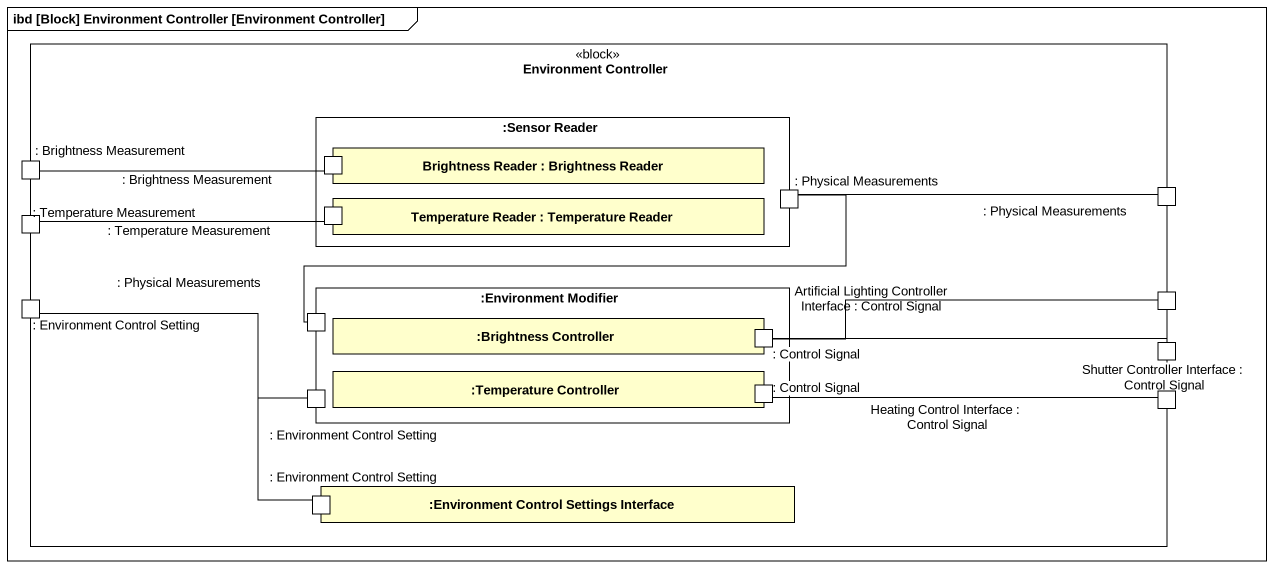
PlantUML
@startuml
mainframe ibd [Block] Environment Controller [Environment Controller]
rectangle "Environment Controller" as Environment_Controller <<block>> {
  rectangle ":Sensor Reader" as Sensor_Reader {
    rectangle "Brightness Reader : Brightness Reader" as Brightness_Reader {
      port ": Brightness Measurement" as Brightness_Measurement_2
    }
    rectangle "Temperature Reader : Temperature Reader" as Temperature_Reader {
      port ": Temperature Measurement" as Temperature_Measurement_2
    }
    port ": Physical Measurements" as Physical_Measurements
  }
  port ": Brightness Measurement" as Brightness_Measurement
  port ": Temperature Measurement" as Temperature_Measurement
  port ": Physical Measurements" as Physical_Measurements_2
  port ": Environment Control Setting" as Environment_Control_Setting
  rectangle ":Environment Modifier" as Environment_Modifier {
    port ": Physical Measurements" as Physical_Measurements_3
    rectangle ":Brightness Controller" as Brightness_Controller {
      port ": Control Signal" as Control_Signal
    }
    port ": Environment Control Setting" as Environment_Control_Setting_2
    rectangle ":Temperature Controller" as Temperature_Controller {
      port ": Control Signal" as Control_Signal_2
    }
  }
  port "Artificial Lighting Controller Interface : Control Signal" as Artificial_Lighting
  port "Shutter Controller Interface : Control Signal" as Shutter_Controller
  port "Heating Control Interface : Control Signal" as Heating_Control_Interface
  rectangle ":Environment Control Settings Interface" as Environment_Control {
    port ": Environment Control Setting" as Environment_Control_Setting_3
  }
}
Brightness_Measurement -right- Brightness_Measurement_2
Temperature_Measurement -right- Temperature_Measurement_2
Physical_Measurements -left- Physical_Measurements_3
Physical_Measurements_2 -left- Physical_Measurements
Environment_Control_Setting -right- Environment_Control_Setting_2
Environment_Control_Setting -- Environment_Control_Setting_3
Control_Signal -right- Artificial_Lighting
Shutter_Controller -left- Control_Signal
Heating_Control_Interface -left- Control_Signal_2
@enduml
